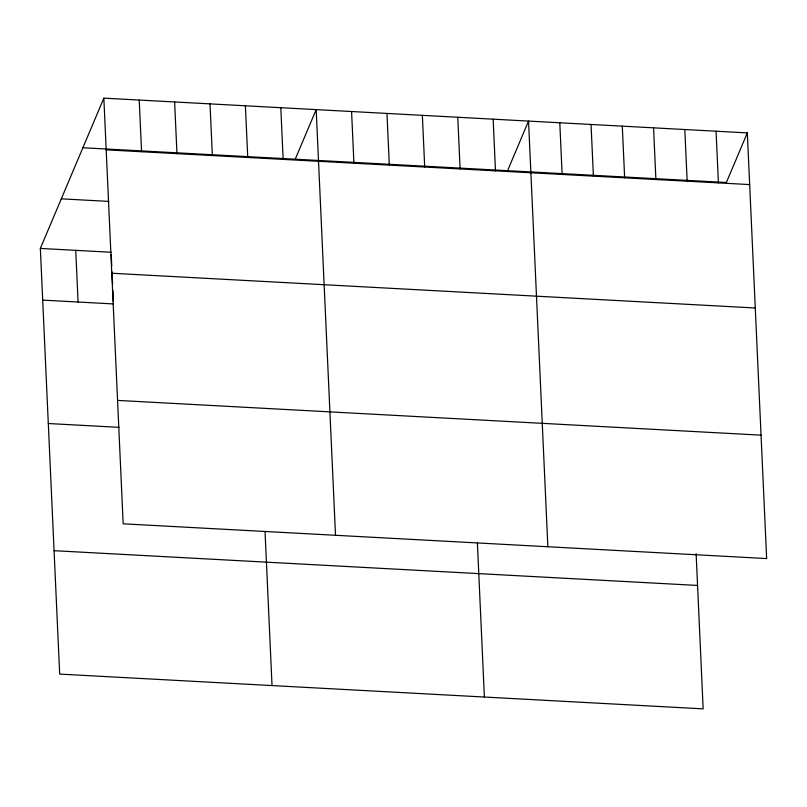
<?xml version="1.0" encoding="UTF-8"?>
<svg xmlns="http://www.w3.org/2000/svg" width="807" height="807" viewBox="0 0 807 807"><rect width="100%" height="100%" fill="white"/><g stroke="black" fill="none" stroke-linecap="round" stroke-linejoin="round"><path stroke-width="1.21" d="M696.118 553.652L703.159 708.859L59.678 674.097L40.35 248.435L103.841 98.141L747.322 132.903L766.65 558.565L123.168 523.814L103.841 98.141M295.231 159.211L316.183 109.611L335.52 535.283M507.583 170.68L528.535 121.08L547.862 546.753M747.322 132.903L726.371 182.493L82.889 147.742M106.181 149.83L749.663 184.581M61.302 198.835L108.895 201.407M40.35 248.435L111.134 252.258M111.79 273.24L755.271 307.992M42.7 300.113L113.484 303.936M117.56 400.403L761.041 435.155M48.299 423.524L119.083 427.347M54.079 550.687L697.561 585.438M716.061 131.208L718.412 182.896M684.81 129.524L687.161 181.202M653.559 127.839L655.899 179.517M622.298 126.144L624.648 177.822M591.047 124.46L593.397 176.138M559.796 122.775L562.136 174.453M493.148 119.174L495.488 170.852M477.391 543.061L484.382 697.036M457.751 117.257L460.101 168.935M422.364 115.351L424.704 167.029M386.967 113.434L389.317 165.122M351.58 111.527L353.92 163.206M280.796 107.704L283.146 159.382M265.039 531.591L272.03 685.567M245.399 105.788L247.749 157.476M210.012 103.881L212.362 155.559M174.625 101.964L176.965 153.653M139.228 100.058L141.578 151.736M111.245 254.709L111.749 265.785M112.032 271.939L112.587 284.246M112.869 290.399L113.363 301.475M75.737 250.341L78.087 302.02"/></g></svg>
